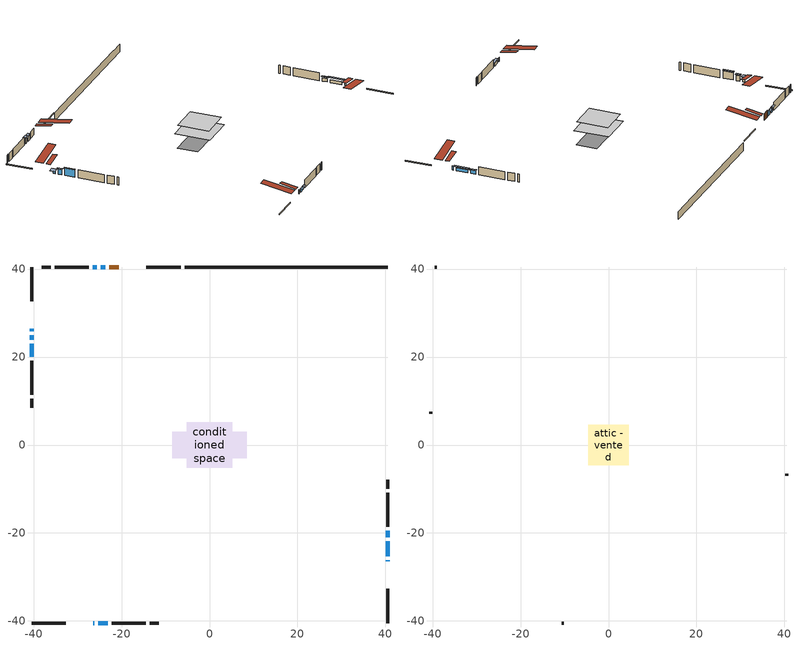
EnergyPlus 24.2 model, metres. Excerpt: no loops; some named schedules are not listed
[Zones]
conditioned space
 floor adiabatic (AdiabaticFloorConstruction): -5.18,-5.18 -5.18,5.18 5.18,5.18 5.18,-5.18 z0.31
 floor foundation (Slab1 construction): -8.51,-3.02 -8.51,3.02 8.51,3.02 8.51,-3.02 z-2.13
 wall outside (RimJoist1 construction): -6.58,40.46 -14.32,40.46 / -40.46,-40.46 -32.72,-40.46 / -40.46,40.46 -40.46,32.72 / 40.46,-40.46 40.46,-32.72 z0.31:0.61
 wall outside (AdiabaticWallConstruction 1): -20.63,40.46 -22.81,40.46 z0.31:2.34
 wall outside (AdiabaticWallConstruction): -40.46,26.41 -40.46,25.85 z0.31:1.23; 40.46,-26.41 40.46,-26.19 / -26.41,-40.46 -26.21,-40.46 z0.31:1.53; 40.46,-25.26 40.46,-21.85 / -25.29,-40.46 -23.17,-40.46 z0.31:1.19; 40.46,-20.92 40.46,-19.53 z0.31:1.37; -40.46,24.92 -40.46,23.94 z0.31:1.91; -40.46,23.02 -40.46,20.06 z0.31:2.57; -23.74,40.46 -24.76,40.46 z0.31:1.68; -25.68,40.46 -26.55,40.46 z0.31:1.77
 wall outside (Wall1 construction): -27.48,40.46 -35.2,40.46 / -22.24,-40.46 -14.53,-40.46 / -40.46,19.13 -40.46,11.41 / 40.46,-18.6 40.46,-10.89 z0.31:2.75
 wall outside (Wall2 construction): -36.12,40.46 -38.14,40.46 / -13.6,-40.46 -11.58,-40.46 / -40.46,10.48 -40.46,8.46 / 40.46,-9.96 40.46,-7.94 z0.31:2.75
 wall foundation (FoundationWall1 construction): -5.65,40.46,-2.13 -5.65,40.46,0.31 35.85,40.46,0.31 35.85,40.46,0.2 40.46,40.46,0.2 40.46,40.46,-2.13
 window (WindowConstruction 7): -40.46,26.41 -40.46,25.85 z0.31:1.22
 window (WindowConstruction 8): 40.46,-26.41 40.46,-26.19 z0.31:1.53
 window (WindowConstruction 9): -26.41,-40.46 -26.21,-40.46 z0.31:1.53
 window (WindowConstruction): 40.46,-25.26 40.46,-21.85 z0.31:1.19
 window (WindowConstruction 1): 40.46,-20.92 40.46,-19.53 z0.31:1.37
 window (WindowConstruction 2): -40.46,24.92 -40.46,23.94 z0.31:1.9
 window (WindowConstruction 3): -40.46,23.02 -40.46,20.06 z0.31:2.57
 window (WindowConstruction 4): -23.74,40.46 -24.76,40.46 z0.31:1.68
 window (WindowConstruction 5): -25.68,40.46 -26.55,40.46 z0.31:1.77
 window (WindowConstruction 6): -25.29,-40.46 -23.17,-40.46 z0.31:1.19
 door (Door): -20.63,40.46 -22.81,40.46 z0.31:2.34
 ceiling adiabatic (AdiabaticFloorConstruction): 5.18,-5.18 5.18,5.18 -5.18,5.18 -5.18,-5.18 z0.31
 roof outside (Roof2 construction): -19.7,40.46,2.75 -19.7,35.69,3.54 -18.49,35.69,3.54 -18.49,40.46,2.75; -27.34,-40.46,2.75 -27.34,-35.69,3.54 -28.55,-35.69,3.54 -28.55,-40.46,2.75; -40.46,27.34,2.75 -35.69,27.34,3.54 -35.69,28.55,3.54 -40.46,28.55,2.75; 40.46,-27.34,2.75 35.69,-27.34,3.54 35.69,-28.55,3.54 40.46,-28.55,2.75
attic - vented
 floor to conditioned space (Floor1 construction Reversed): -4.59,-4.59 -4.59,4.59 4.59,4.59 4.59,-4.59 z2.75
 wall outside (Wall3 construction): -39.07,40.46 -39.53,40.46 / -10.65,-40.46 -10.19,-40.46 / -40.46,7.53 -40.46,7.08 / 40.46,-7.01 40.46,-6.55 z0.31:2.75
 roof outside (Roof1 construction): -17.57,40.46,2.75 -17.57,31.34,4.27 -15.25,31.34,4.27 -15.25,40.46,2.75; -29.48,-40.46,2.75 -29.48,-31.34,4.27 -31.79,-31.34,4.27 -31.79,-40.46,2.75; -40.46,29.48,2.75 -31.34,29.48,4.27 -31.34,31.79,4.27 -40.46,31.79,2.75; 40.46,-29.48,2.75 31.34,-29.48,4.27 31.34,-31.79,4.27 40.46,-31.79,2.75
shading: -40.46,25.39 -40.46,26.87 -41.98,26.87 -41.98,25.39 z1.68; 40.46,-21.24 40.46,-25.87 41.07,-25.87 41.07,-21.24 z1.8; 40.46,-19.23 40.46,-21.22 41.07,-21.22 41.07,-19.23 z1.67; -40.46,23.65 -40.46,25.22 -41.07,25.22 -41.07,23.65 z2.2; -40.46,19.91 -40.46,23.16 -41.07,23.16 -41.07,19.91 z2.72; -25.05,40.46 -23.44,40.46 -23.44,41.07 -25.05,41.07 z1.97; -26.98,40.46 -25.25,40.46 -25.25,41.07 -26.98,41.07 z2.2; -22.87,-40.46 -25.58,-40.46 -25.58,-41.07 -22.87,-41.07 z1.49
[Building]
Building 1: Terrain=Suburbs
[Site:Location]
Saskatoon Intl AP_SK: Latitude {deg}=52.17; Longitude {deg}=-106.7; Time Zone {hr}=-6; Elevation {m}=504; Keep Site Location Information=Yes
[Site:GroundTemperature:Shallow]
-3.29371, -5.9198, -6.13011, -4.88389, 0.118965, 5.09852, 9.41553, 12.1502, 12.3826, 10.1583, 5.95142, 1.12462
[Site:WaterMainsTemperature]
Calculation Method=Schedule; Temperature Schedule=mains temperature schedule
[Material] Roughness=Rough; Thermal Absorptance=0.9
Name | Thickness {m} | Conductivity {W/m-K} | Density {kg/m3} | Specific Heat {J/kg-K} | Solar Absorptance | Visible Absorptance
asphalt or fiberglass shingles | 0.00635 | 0.162714 | 1121.4 | 1465.45 | 0.4 | 0.4
ceiling stud and cavity | 0.1397 | 0.0759935 | 65.682 | 1177.47 | 0.7 | 0.7
concrete 4.0 in. | 0.1016 | 1.803125 | 2242.8 | 837.4 | 0.7 | 0.7
concrete 8.0 in. | 0.2032 | 1.803125 | 2242.8 | 837.4 | 0.7 | 0.7
door material | 0.04445 | 0.0451087 | 512.64 | 1214.23 | 0.7 | 0.7
exterior vertical ins | 0.00121533 | 0.029427 | 32.04 | 1214.23 | 0.7 | 0.7
floor covering | 0.0127 | 0.0433444 | 54.468 | 1339.84 | 0.6 | 0.6
floor rigid ins; wall rigid ins | 0.512978 | 0.029427 | 32.04 | 1214.23 | 0.7 | 0.7
floor stud and cavity | 0.1397 | 1.75129 | 37.0049 | 1207.88 | 0.7 | 0.7
furniture material conditioned space 1 | 0.1524 | 0.115458 | 640.8 | 1214.23 | 0.6 | 0.6
gypsum board | 0.0127 | 0.160291 | 801 | 837.4 | 0.6 | 0.6
osb sheathing 0.5 in. | 0.0127 | 0.115458 | 512.64 | 1214.23 | 0.7 | 0.7
osb sheathing 0.75 in. | 0.01905 | 0.115458 | 512.64 | 1214.23 | 0.7 | 0.7
rim joist stud and cavity | 0.0508 | 0.271007 | 50.32683 | 1063.81 | 0.6 | 0.6
roof stud and cavity | 0.2032 | 0.117508 | 78.34581 | 1123.46 | 0.7 | 0.7
wall stud and cavity | 0.1397 | 0.115318 | 139.0536 | 1170.24 | 0.7 | 0.7
wall stud and cavity 1 | 0.1397 | 0.114156 | 139.0536 | 1170.24 | 0.7 | 0.7
wall stud and cavity 2 | 0.0889 | 6.1454 | 50.32683 | 1063.81 | 0.6 | 0.6
wall stud and cavity 3 | 0.0889 | 0.380278 | 52.3479 | 1209.89 | 0.7 | 0.7
wall stud and cavity 4 | 0.0889 | 0.391764 | 83.0341 | 1211.67 | 0.7 | 0.7
wood siding | 0.0254 | 0.102417 | 544.68 | 1172.36 | 0.4 | 0.4
wood siding 1 | 0.00254 | 0.102417 | 544.68 | 1172.36 | 0.4 | 0.4
wood siding 2; wood siding 3; wood siding 4 | 0.0254 | 0.102417 | 544.68 | 1172.36 | 0.7 | 0.7
[WindowMaterial:SimpleGlazingSystem]
Name | U-Factor {W/m2-K} | Solar Heat Gain Coefficient
WindowMaterial | 1.351364 | 0.36
WindowMaterial 1 | 1.33887 | 0.36
WindowMaterial 2 | 1.21963 | 0.4
WindowMaterial 3 | 1.10721 | 0.43
WindowMaterial 4 | 1.34796 | 0.36
WindowMaterial 5 | 1.371237 | 0.35
WindowMaterial 6 | 1.33206 | 0.37
WindowMaterial 7 | 3.53569 | 0.58
WindowMaterial 8 | 3.06271 | 0.38
WindowMaterial 9 | 3.07975 | 0.35
[Construction]
AdiabaticFloorConstruction: floor stud and cavity, floor rigid ins, osb sheathing 0.75 in., floor covering
AdiabaticWallConstruction: wood siding 3, wall rigid ins, wall stud and cavity 3, gypsum board
AdiabaticWallConstruction 1: wood siding 4, wall rigid ins, wall stud and cavity 3, gypsum board
Door: door material
Floor1 construction Reversed: gypsum board, ceiling stud and cavity
FoundationWall1 construction: concrete 8.0 in.
furniture construction conditioned space 1: furniture material conditioned space 1
PartitionWallConstruction: gypsum board, wall stud and cavity 4, gypsum board
RimJoist1 construction: wood siding 2, rim joist stud and cavity
Roof1 construction: asphalt or fiberglass shingles
Roof2 construction: asphalt or fiberglass shingles, osb sheathing 0.75 in., roof stud and cavity, gypsum board
Slab1 construction: concrete 4.0 in.
Wall1 construction: wood siding, osb sheathing 0.5 in., wall stud and cavity, gypsum board
Wall2 construction: wood siding, osb sheathing 0.5 in., wall stud and cavity 1, gypsum board
Wall3 construction: wood siding 1, wall stud and cavity 2
WindowConstruction: WindowMaterial
WindowConstruction 1: WindowMaterial 1
WindowConstruction 2: WindowMaterial 2
WindowConstruction 3: WindowMaterial 3
WindowConstruction 4: WindowMaterial 4
WindowConstruction 5: WindowMaterial 5
WindowConstruction 6: WindowMaterial 6
WindowConstruction 7: WindowMaterial 7
WindowConstruction 8: WindowMaterial 8
WindowConstruction 9: WindowMaterial 9
[Zone] Multiplier=1; Part of Total Floor Area=Yes
Name | Volume {m3}
attic - vented | 21.2452
conditioned space | 541.8
[Space]
Name | Zone | Volume {m3}
attic - vented 1 | attic - vented | 21.2452
conditioned space 1 | conditioned space | 541.8
[ZoneInfiltration:EffectiveLeakageArea]
infil attic - vented 1: Zone or Space=attic - vented 1; Schedule=Always On Discrete; Effective Air Leakage Area {cm2}=2893.71; Stack Coefficient=0.000275309; Wind Coefficient=1.12106e-05
[ZoneMixing]
whole house fan mix: Zone or Space=attic - vented; Schedule=Always On Continuous; Design Flow Rate Calculation Method=Flow/Zone; Design Flow Rate {m3/s}=0; Source Zone or Space=conditioned space
[SurfaceProperty:ExposedFoundationPerimeter]
Slab1: Exposed Perimeter Calculation Method=TotalExposedPerimeter; Total Exposed Perimeter {m}=46.113
[InternalMass] Zone or ZoneList=conditioned space; Space or SpaceList=conditioned space 1
Name | Construction | Surface Area {m2}
furniture mass conditioned space 1 | furniture construction conditioned space 1 | 84.0799
partition wall mass | PartitionWallConstruction | 210.2
[Lights]
interior lighting: Zone or ZoneList or Space or SpaceList=conditioned space 1; Schedule=interior lighting schedule; Design Level Calculation Method=LightingLevel; Lighting Level {W}=343.2; Return Air Fraction=0; Fraction Radiant=0.6; Fraction Visible=0.2; Fraction Replaceable=1
[People]
occupants: Zone or ZoneList or Space or SpaceList=conditioned space 1; Number of People Schedule=occupants schedule; Number of People Calculation Method=People; Number of People=3; Fraction Radiant=0.314171; Sensible Heat Fraction=0.56303; Activity Level Schedule=occupants activity schedule; Carbon Dioxide Generation Rate {m3/s-W}=0; Enable ASHRAE 55 Comfort Warnings=No; Mean Radiant Temperature Calculation Type=EnclosureAveraged
[ElectricEquipment] Zone or ZoneList or Space or SpaceList=conditioned space 1; Design Level Calculation Method=EquipmentLevel
Name | Schedule | Design Level {W} | Fraction Latent | Fraction Radiant | Fraction Lost
clothes dryer | clothes dryer schedule | 140.772 | 0.015 | 0.081 | 0.85
clothes washer | clothes washer schedule | 32.1985 | 0.03 | 0.162 | 0.7
cooking range | cooking range schedule | 215.147 | 0.08 | 0.432 | 0.2
dishwasher | dishwasher schedule | 66.8632 | 0.3 | 0.18 | 0.4
fridge | fridge schedule | 72.9452 | 0 | 0.6 | 0
mech vent bath fan 0 | mech vent bath fan 0 schedule | 25.1 | 0 | 0 | 1
mech vent bath fan 1 | mech vent bath fan 1 schedule | 25.1 | 0 | 0 | 1
mech vent house fan | mech vent house fan schedule | 0 | 0 | 0 | 1
mech vent house fan cfis | mech vent house fan cfis schedule | 0 | 0 | 0 | 0
misc plug loads | misc plug loads schedule | 494.7 | 0.045 | 0.513 | 0.1
whole house fan | Always On Discrete | 0 | 0 | 0 | 1
[OtherEquipment] Zone or ZoneList or Space or SpaceList=conditioned space 1; Design Level Calculation Method=EquipmentLevel
Name | Fuel Type | Schedule | Design Level {W} | Fraction Latent | Fraction Radiant | Fraction Lost
clothes dryer 1 | Electricity | clothes dryer schedule | 0 | 0.015 | 0.081 | 0.85
cooking range 1 | Electricity | cooking range schedule | 0 | 0.08 | 0.432 | 0.2
general water use latent | None | general water use schedule | 62.594 | 1 | 0 | 0
general water use sensible | None | general water use schedule | -61.6891 | 0 | 0.6 | 0
mech vent house fan latent load | None | Always On Discrete | 0 | 1 | 0 | 0
mech vent house fan sensible load | None | Always On Discrete | 0 | 0 | 0 | 0
water heater energy adjustment1 | NaturalGas | Always On Discrete | 0.01 | 0 | 0 | 1
[ZoneInfiltration:DesignFlowRate] Zone or ZoneList or Space or SpaceList=conditioned space 1; Schedule=Always On Discrete; Design Flow Rate Calculation Method=Flow/Zone; Design Flow Rate {m3/s}=0
infil flow; natural vent flow; whole house fan flow
[Foundation:Kiva]
Foundation Kiva 1: Initial Indoor Air Temperature {C}=18; Wall Height Above Grade {m}=0.309982; Wall Depth Below Slab {m}=0.2032; Custom Block Material Name 1=exterior vertical ins; Custom Block Depth 1 {m}=2.43998; Custom Block X Position 1 {m}=0.2032; Custom Block Z Position 1 {m}=0
[Foundation:Kiva:Settings]
Soil Conductivity {W/m-K}=0.849921; Soil Density {kg/m3}=1842.3; Soil Specific Heat {J/kg-K}=418.7; Ground Solar Absorptivity=0.9; Ground Thermal Absorptivity=0.9; Ground Surface Roughness {m}=0.03; Far-Field Width {m}=40; Deep-Ground Boundary Condition=ZeroFlux; Deep-Ground Depth {m}=40; Minimum Cell Dimension {m}=0.2; Maximum Cell Growth Coefficient=3; Simulation Timestep=Timestep
[Exterior:Lights]
exterior lighting: Schedule=exterior lighting schedule; Design Level {W}=75.6
[Schedule:Constant]
Name | Hourly Value
Always On Continuous; mech vent house fan schedule; mech vent house fan cfis schedule; Always On Discrete | 1
occupants activity schedule | 117.228
fridge schedule | 0
[Schedule:Week:Daily]
interior lighting schedule Week Rule - Jan1-Jan27: interior lighting schedule day, interior lighting schedule day, interior lighting schedule day, interior lighting schedule day, interior lighting schedule day, interior lighting schedule day, interior lighting schedule day, interior lighting schedule default day, interior lighting schedule default day, interior lighting schedule default day, interior lighting schedule default day, interior lighting schedule default day
interior lighting schedule Week Rule - Jan28-Feb3: interior lighting schedule day, interior lighting schedule day, interior lighting schedule day, interior lighting schedule day, interior lighting schedule day 1, interior lighting schedule day 1, interior lighting schedule day 1, interior lighting schedule default day, interior lighting schedule default day, interior lighting schedule default day, interior lighting schedule default day, interior lighting schedule default day
interior lighting schedule Week Rule - Feb4-Feb24: interior lighting schedule day 1, interior lighting schedule day 1, interior lighting schedule day 1, interior lighting schedule day 1, interior lighting schedule day 1, interior lighting schedule day 1, interior lighting schedule day 1, interior lighting schedule default day, interior lighting schedule default day, interior lighting schedule default day, interior lighting schedule default day, interior lighting schedule default day
interior lighting schedule Week Rule - Feb25-Mar3: interior lighting schedule day 1, interior lighting schedule day 1, interior lighting schedule day 1, interior lighting schedule day 1, interior lighting schedule day 2, interior lighting schedule day 2, interior lighting schedule day 2, interior lighting schedule default day, interior lighting schedule default day, interior lighting schedule default day, interior lighting schedule default day, interior lighting schedule default day
interior lighting schedule Week Rule - Mar4-Mar31: interior lighting schedule day 2, interior lighting schedule day 2, interior lighting schedule day 2, interior lighting schedule day 2, interior lighting schedule day 2, interior lighting schedule day 2, interior lighting schedule day 2, interior lighting schedule default day, interior lighting schedule default day, interior lighting schedule default day, interior lighting schedule default day, interior lighting schedule default day
interior lighting schedule Week Rule - Apr1-Apr28: interior lighting schedule day 3, interior lighting schedule day 3, interior lighting schedule day 3, interior lighting schedule day 3, interior lighting schedule day 3, interior lighting schedule day 3, interior lighting schedule day 3, interior lighting schedule default day, interior lighting schedule default day, interior lighting schedule default day, interior lighting schedule default day, interior lighting schedule default day
interior lighting schedule Week Rule - Apr29-May5: interior lighting schedule day 3, interior lighting schedule day 3, interior lighting schedule day 4, interior lighting schedule day 4, interior lighting schedule day 4, interior lighting schedule day 4, interior lighting schedule day 4, interior lighting schedule default day, interior lighting schedule default day, interior lighting schedule default day, interior lighting schedule default day, interior lighting schedule default day
interior lighting schedule Week Rule - May6-May26: interior lighting schedule day 4, interior lighting schedule day 4, interior lighting schedule day 4, interior lighting schedule day 4, interior lighting schedule day 4, interior lighting schedule day 4, interior lighting schedule day 4, interior lighting schedule default day, interior lighting schedule default day, interior lighting schedule default day, interior lighting schedule default day, interior lighting schedule default day
interior lighting schedule Week Rule - May27-Jun2: interior lighting schedule day 4, interior lighting schedule day 4, interior lighting schedule day 4, interior lighting schedule day 4, interior lighting schedule day 4, interior lighting schedule day 5, interior lighting schedule day 5, interior lighting schedule default day, interior lighting schedule default day, interior lighting schedule default day, interior lighting schedule default day, interior lighting schedule default day
interior lighting schedule Week Rule - Jun3-Jun30: interior lighting schedule day 5, interior lighting schedule day 5, interior lighting schedule day 5, interior lighting schedule day 5, interior lighting schedule day 5, interior lighting schedule day 5, interior lighting schedule day 5, interior lighting schedule default day, interior lighting schedule default day, interior lighting schedule default day, interior lighting schedule default day, interior lighting schedule default day
interior lighting schedule Week Rule - Jul1-Jul28: interior lighting schedule day 6, interior lighting schedule day 6, interior lighting schedule day 6, interior lighting schedule day 6, interior lighting schedule day 6, interior lighting schedule day 6, interior lighting schedule day 6, interior lighting schedule default day, interior lighting schedule default day, interior lighting schedule default day, interior lighting schedule default day, interior lighting schedule default day
interior lighting schedule Week Rule - Jul29-Aug4: interior lighting schedule day 6, interior lighting schedule day 6, interior lighting schedule day 6, interior lighting schedule day 7, interior lighting schedule day 7, interior lighting schedule day 7, interior lighting schedule day 7, interior lighting schedule default day, interior lighting schedule default day, interior lighting schedule default day, interior lighting schedule default day, interior lighting schedule default day
interior lighting schedule Week Rule - Aug5-Aug25: interior lighting schedule day 7, interior lighting schedule day 7, interior lighting schedule day 7, interior lighting schedule day 7, interior lighting schedule day 7, interior lighting schedule day 7, interior lighting schedule day 7, interior lighting schedule default day, interior lighting schedule default day, interior lighting schedule default day, interior lighting schedule default day, interior lighting schedule default day
interior lighting schedule Week Rule - Aug26-Sep1: interior lighting schedule day 7, interior lighting schedule day 7, interior lighting schedule day 7, interior lighting schedule day 7, interior lighting schedule day 7, interior lighting schedule day 7, interior lighting schedule day 8, interior lighting schedule default day, interior lighting schedule default day, interior lighting schedule default day, interior lighting schedule default day, interior lighting schedule default day
interior lighting schedule Week Rule - Sep2-Sep29: interior lighting schedule day 8, interior lighting schedule day 8, interior lighting schedule day 8, interior lighting schedule day 8, interior lighting schedule day 8, interior lighting schedule day 8, interior lighting schedule day 8, interior lighting schedule default day, interior lighting schedule default day, interior lighting schedule default day, interior lighting schedule default day, interior lighting schedule default day
interior lighting schedule Week Rule - Sep30-Oct6: interior lighting schedule day 8, interior lighting schedule day 9, interior lighting schedule day 9, interior lighting schedule day 9, interior lighting schedule day 9, interior lighting schedule day 9, interior lighting schedule day 9, interior lighting schedule default day, interior lighting schedule default day, interior lighting schedule default day, interior lighting schedule default day, interior lighting schedule default day
interior lighting schedule Week Rule - Oct7-Oct27: interior lighting schedule day 9, interior lighting schedule day 9, interior lighting schedule day 9, interior lighting schedule day 9, interior lighting schedule day 9, interior lighting schedule day 9, interior lighting schedule day 9, interior lighting schedule default day, interior lighting schedule default day, interior lighting schedule default day, interior lighting schedule default day, interior lighting schedule default day
interior lighting schedule Week Rule - Oct28-Nov3: interior lighting schedule day 9, interior lighting schedule day 9, interior lighting schedule day 9, interior lighting schedule day 9, interior lighting schedule day 10, interior lighting schedule day 10, interior lighting schedule day 10, interior lighting schedule default day, interior lighting schedule default day, interior lighting schedule default day, interior lighting schedule default day, interior lighting schedule default day
interior lighting schedule Week Rule - Nov4-Nov24: interior lighting schedule day 10, interior lighting schedule day 10, interior lighting schedule day 10, interior lighting schedule day 10, interior lighting schedule day 10, interior lighting schedule day 10, interior lighting schedule day 10, interior lighting schedule default day, interior lighting schedule default day, interior lighting schedule default day, interior lighting schedule default day, interior lighting schedule default day
interior lighting schedule Week Rule - Nov25-Dec1: interior lighting schedule day 10, interior lighting schedule day 10, interior lighting schedule day 10, interior lighting schedule day 10, interior lighting schedule day 10, interior lighting schedule day 10, interior lighting schedule day 11, interior lighting schedule default day, interior lighting schedule default day, interior lighting schedule default day, interior lighting schedule default day, interior lighting schedule default day
interior lighting schedule Week Rule - Dec2-Dec31: interior lighting schedule day 11, interior lighting schedule day 11, interior lighting schedule day 11, interior lighting schedule day 11, interior lighting schedule day 11, interior lighting schedule day 11, interior lighting schedule day 11, interior lighting schedule default day, interior lighting schedule default day, interior lighting schedule default day, interior lighting schedule default day, interior lighting schedule default day
occupants schedule Week Rule - Jan1-Dec31: occupants schedule day, occupants schedule day, occupants schedule day, occupants schedule day, occupants schedule day, occupants schedule day, occupants schedule day, occupants schedule default day, occupants schedule default day, occupants schedule default day, occupants schedule default day, occupants schedule default day
clothes dryer schedule Week Rule - Jan1-Dec31: clothes dryer schedule day, clothes dryer schedule day, clothes dryer schedule day, clothes dryer schedule day, clothes dryer schedule day, clothes dryer schedule day, clothes dryer schedule day, clothes dryer schedule default day, clothes dryer schedule default day, clothes dryer schedule default day, clothes dryer schedule default day, clothes dryer schedule default day
clothes washer schedule Week Rule - Jan1-Dec31: clothes washer schedule day, clothes washer schedule day, clothes washer schedule day, clothes washer schedule day, clothes washer schedule day, clothes washer schedule day, clothes washer schedule day, clothes washer schedule default day, clothes washer schedule default day, clothes washer schedule default day, clothes washer schedule default day, clothes washer schedule default day
cooking range schedule Week Rule - Jan1-Dec31: cooking range schedule day, cooking range schedule day, cooking range schedule day, cooking range schedule day, cooking range schedule day, cooking range schedule day, cooking range schedule day, cooking range schedule default day, cooking range schedule default day, cooking range schedule default day, cooking range schedule default day, cooking range schedule default day
dishwasher schedule Week Rule - Jan1-Dec31: dishwasher schedule day, dishwasher schedule day, dishwasher schedule day, dishwasher schedule day, dishwasher schedule day, dishwasher schedule day, dishwasher schedule day, dishwasher schedule default day, dishwasher schedule default day, dishwasher schedule default day, dishwasher schedule default day, dishwasher schedule default day
mech vent bath fan 0 schedule Week Rule - Jan1-Dec31: mech vent bath fan 0 schedule day, mech vent bath fan 0 schedule day, mech vent bath fan 0 schedule day, mech vent bath fan 0 schedule day, mech vent bath fan 0 schedule day, mech vent bath fan 0 schedule day, mech vent bath fan 0 schedule day, mech vent bath fan 0 schedule default day, mech vent bath fan 0 schedule default day, mech vent bath fan 0 schedule default day, mech vent bath fan 0 schedule default day, mech vent bath fan 0 schedule default day
mech vent bath fan 1 schedule Week Rule - Jan1-Dec31: mech vent bath fan 1 schedule day, mech vent bath fan 1 schedule day, mech vent bath fan 1 schedule day, mech vent bath fan 1 schedule day, mech vent bath fan 1 schedule day, mech vent bath fan 1 schedule day, mech vent bath fan 1 schedule day, mech vent bath fan 1 schedule default day, mech vent bath fan 1 schedule default day, mech vent bath fan 1 schedule default day, mech vent bath fan 1 schedule default day, mech vent bath fan 1 schedule default day
misc plug loads schedule Week Rule - Jan1-Dec31: misc plug loads schedule day, misc plug loads schedule day, misc plug loads schedule day, misc plug loads schedule day, misc plug loads schedule day, misc plug loads schedule day, misc plug loads schedule day, misc plug loads schedule default day, misc plug loads schedule default day, misc plug loads schedule default day, misc plug loads schedule default day, misc plug loads schedule default day
general water use schedule Week Rule - Jan1-Dec31: general water use schedule day, general water use schedule day, general water use schedule day, general water use schedule day, general water use schedule day, general water use schedule day, general water use schedule day, general water use schedule default day, general water use schedule default day, general water use schedule default day, general water use schedule default day, general water use schedule default day
exterior lighting schedule Week Rule - Jan1-Jan27: exterior lighting schedule day, exterior lighting schedule day, exterior lighting schedule day, exterior lighting schedule day, exterior lighting schedule day, exterior lighting schedule day, exterior lighting schedule day, exterior lighting schedule default day, exterior lighting schedule default day, exterior lighting schedule default day, exterior lighting schedule default day, exterior lighting schedule default day
exterior lighting schedule Week Rule - Jan28-Feb3: exterior lighting schedule day, exterior lighting schedule day, exterior lighting schedule day, exterior lighting schedule day, exterior lighting schedule day 1, exterior lighting schedule day 1, exterior lighting schedule day 1, exterior lighting schedule default day, exterior lighting schedule default day, exterior lighting schedule default day, exterior lighting schedule default day, exterior lighting schedule default day
exterior lighting schedule Week Rule - Feb4-Feb24: exterior lighting schedule day 1, exterior lighting schedule day 1, exterior lighting schedule day 1, exterior lighting schedule day 1, exterior lighting schedule day 1, exterior lighting schedule day 1, exterior lighting schedule day 1, exterior lighting schedule default day, exterior lighting schedule default day, exterior lighting schedule default day, exterior lighting schedule default day, exterior lighting schedule default day
exterior lighting schedule Week Rule - Feb25-Mar3: exterior lighting schedule day 1, exterior lighting schedule day 1, exterior lighting schedule day 1, exterior lighting schedule day 1, exterior lighting schedule day 2, exterior lighting schedule day 2, exterior lighting schedule day 2, exterior lighting schedule default day, exterior lighting schedule default day, exterior lighting schedule default day, exterior lighting schedule default day, exterior lighting schedule default day
exterior lighting schedule Week Rule - Mar4-Mar31: exterior lighting schedule day 2, exterior lighting schedule day 2, exterior lighting schedule day 2, exterior lighting schedule day 2, exterior lighting schedule day 2, exterior lighting schedule day 2, exterior lighting schedule day 2, exterior lighting schedule default day, exterior lighting schedule default day, exterior lighting schedule default day, exterior lighting schedule default day, exterior lighting schedule default day
exterior lighting schedule Week Rule - Apr1-Apr28: exterior lighting schedule day 3, exterior lighting schedule day 3, exterior lighting schedule day 3, exterior lighting schedule day 3, exterior lighting schedule day 3, exterior lighting schedule day 3, exterior lighting schedule day 3, exterior lighting schedule default day, exterior lighting schedule default day, exterior lighting schedule default day, exterior lighting schedule default day, exterior lighting schedule default day
exterior lighting schedule Week Rule - Apr29-May5: exterior lighting schedule day 3, exterior lighting schedule day 3, exterior lighting schedule day 4, exterior lighting schedule day 4, exterior lighting schedule day 4, exterior lighting schedule day 4, exterior lighting schedule day 4, exterior lighting schedule default day, exterior lighting schedule default day, exterior lighting schedule default day, exterior lighting schedule default day, exterior lighting schedule default day
exterior lighting schedule Week Rule - May6-May26: exterior lighting schedule day 4, exterior lighting schedule day 4, exterior lighting schedule day 4, exterior lighting schedule day 4, exterior lighting schedule day 4, exterior lighting schedule day 4, exterior lighting schedule day 4, exterior lighting schedule default day, exterior lighting schedule default day, exterior lighting schedule default day, exterior lighting schedule default day, exterior lighting schedule default day
exterior lighting schedule Week Rule - May27-Jun2: exterior lighting schedule day 4, exterior lighting schedule day 4, exterior lighting schedule day 4, exterior lighting schedule day 4, exterior lighting schedule day 4, exterior lighting schedule day 5, exterior lighting schedule day 5, exterior lighting schedule default day, exterior lighting schedule default day, exterior lighting schedule default day, exterior lighting schedule default day, exterior lighting schedule default day
exterior lighting schedule Week Rule - Jun3-Jun30: exterior lighting schedule day 5, exterior lighting schedule day 5, exterior lighting schedule day 5, exterior lighting schedule day 5, exterior lighting schedule day 5, exterior lighting schedule day 5, exterior lighting schedule day 5, exterior lighting schedule default day, exterior lighting schedule default day, exterior lighting schedule default day, exterior lighting schedule default day, exterior lighting schedule default day
exterior lighting schedule Week Rule - Jul1-Jul28: exterior lighting schedule day 6, exterior lighting schedule day 6, exterior lighting schedule day 6, exterior lighting schedule day 6, exterior lighting schedule day 6, exterior lighting schedule day 6, exterior lighting schedule day 6, exterior lighting schedule default day, exterior lighting schedule default day, exterior lighting schedule default day, exterior lighting schedule default day, exterior lighting schedule default day
exterior lighting schedule Week Rule - Jul29-Aug4: exterior lighting schedule day 6, exterior lighting schedule day 6, exterior lighting schedule day 6, exterior lighting schedule day 7, exterior lighting schedule day 7, exterior lighting schedule day 7, exterior lighting schedule day 7, exterior lighting schedule default day, exterior lighting schedule default day, exterior lighting schedule default day, exterior lighting schedule default day, exterior lighting schedule default day
exterior lighting schedule Week Rule - Aug5-Aug25: exterior lighting schedule day 7, exterior lighting schedule day 7, exterior lighting schedule day 7, exterior lighting schedule day 7, exterior lighting schedule day 7, exterior lighting schedule day 7, exterior lighting schedule day 7, exterior lighting schedule default day, exterior lighting schedule default day, exterior lighting schedule default day, exterior lighting schedule default day, exterior lighting schedule default day
exterior lighting schedule Week Rule - Aug26-Sep1: exterior lighting schedule day 7, exterior lighting schedule day 7, exterior lighting schedule day 7, exterior lighting schedule day 7, exterior lighting schedule day 7, exterior lighting schedule day 7, exterior lighting schedule day 8, exterior lighting schedule default day, exterior lighting schedule default day, exterior lighting schedule default day, exterior lighting schedule default day, exterior lighting schedule default day
exterior lighting schedule Week Rule - Sep2-Sep29: exterior lighting schedule day 8, exterior lighting schedule day 8, exterior lighting schedule day 8, exterior lighting schedule day 8, exterior lighting schedule day 8, exterior lighting schedule day 8, exterior lighting schedule day 8, exterior lighting schedule default day, exterior lighting schedule default day, exterior lighting schedule default day, exterior lighting schedule default day, exterior lighting schedule default day
exterior lighting schedule Week Rule - Sep30-Oct6: exterior lighting schedule day 8, exterior lighting schedule day 9, exterior lighting schedule day 9, exterior lighting schedule day 9, exterior lighting schedule day 9, exterior lighting schedule day 9, exterior lighting schedule day 9, exterior lighting schedule default day, exterior lighting schedule default day, exterior lighting schedule default day, exterior lighting schedule default day, exterior lighting schedule default day
exterior lighting schedule Week Rule - Oct7-Oct27: exterior lighting schedule day 9, exterior lighting schedule day 9, exterior lighting schedule day 9, exterior lighting schedule day 9, exterior lighting schedule day 9, exterior lighting schedule day 9, exterior lighting schedule day 9, exterior lighting schedule default day, exterior lighting schedule default day, exterior lighting schedule default day, exterior lighting schedule default day, exterior lighting schedule default day
exterior lighting schedule Week Rule - Oct28-Nov3: exterior lighting schedule day 9, exterior lighting schedule day 9, exterior lighting schedule day 9, exterior lighting schedule day 9, exterior lighting schedule day 10, exterior lighting schedule day 10, exterior lighting schedule day 10, exterior lighting schedule default day, exterior lighting schedule default day, exterior lighting schedule default day, exterior lighting schedule default day, exterior lighting schedule default day
[Schedule:Year]
interior lighting schedule: interior lighting schedule Week Rule - Jan1-Jan27, 1, 1, 1, 27, interior lighting schedule Week Rule - Jan28-Feb3, 1, 28, 2, 3, interior lighting schedule Week Rule - Feb4-Feb24, 2, 4, 2, 24, interior lighting schedule Week Rule - Feb25-Mar3, 2, 25, 3, 3, interior lighting schedule Week Rule - Mar4-Mar31, 3, 4, 3, 31, interior lighting schedule Week Rule - Apr1-Apr28, 4, 1, 4, 28, interior lighting schedule Week Rule - Apr29-May5, 4, 29, 5, 5, interior lighting schedule Week Rule - May6-May26, 5, 6, 5, 26, interior lighting schedule Week Rule - May27-Jun2, 5, 27, 6, 2, interior lighting schedule Week Rule - Jun3-Jun30, 6, 3, 6, 30, interior lighting schedule Week Rule - Jul1-Jul28, 7, 1, 7, 28, interior lighting schedule Week Rule - Jul29-Aug4, 7, 29, 8, 4, interior lighting schedule Week Rule - Aug5-Aug25, 8, 5, 8, 25, interior lighting schedule Week Rule - Aug26-Sep1, 8, 26, 9, 1, interior lighting schedule Week Rule - Sep2-Sep29, 9, 2, 9, 29, interior lighting schedule Week Rule - Sep30-Oct6, 9, 30, 10, 6, interior lighting schedule Week Rule - Oct7-Oct27, 10, 7, 10, 27, interior lighting schedule Week Rule - Oct28-Nov3, 10, 28, 11, 3, interior lighting schedule Week Rule - Nov4-Nov24, 11, 4, 11, 24, interior lighting schedule Week Rule - Nov25-Dec1, 11, 25, 12, 1, interior lighting schedule Week Rule - Dec2-Dec31, 12, 2, 12, 31
occupants schedule: occupants schedule Week Rule - Jan1-Dec31, 1, 1, 12, 31
clothes dryer schedule: clothes dryer schedule Week Rule - Jan1-Dec31, 1, 1, 12, 31
clothes washer schedule: clothes washer schedule Week Rule - Jan1-Dec31, 1, 1, 12, 31
cooking range schedule: cooking range schedule Week Rule - Jan1-Dec31, 1, 1, 12, 31
dishwasher schedule: dishwasher schedule Week Rule - Jan1-Dec31, 1, 1, 12, 31
mech vent bath fan 0 schedule: mech vent bath fan 0 schedule Week Rule - Jan1-Dec31, 1, 1, 12, 31
mech vent bath fan 1 schedule: mech vent bath fan 1 schedule Week Rule - Jan1-Dec31, 1, 1, 12, 31
misc plug loads schedule: misc plug loads schedule Week Rule - Jan1-Dec31, 1, 1, 12, 31
general water use schedule: general water use schedule Week Rule - Jan1-Dec31, 1, 1, 12, 31
exterior lighting schedule: exterior lighting schedule Week Rule - Jan1-Jan27, 1, 1, 1, 27, exterior lighting schedule Week Rule - Jan28-Feb3, 1, 28, 2, 3, exterior lighting schedule Week Rule - Feb4-Feb24, 2, 4, 2, 24, exterior lighting schedule Week Rule - Feb25-Mar3, 2, 25, 3, 3, exterior lighting schedule Week Rule - Mar4-Mar31, 3, 4, 3, 31, exterior lighting schedule Week Rule - Apr1-Apr28, 4, 1, 4, 28, exterior lighting schedule Week Rule - Apr29-May5, 4, 29, 5, 5, exterior lighting schedule Week Rule - May6-May26, 5, 6, 5, 26, exterior lighting schedule Week Rule - May27-Jun2, 5, 27, 6, 2, exterior lighting schedule Week Rule - Jun3-Jun30, 6, 3, 6, 30, exterior lighting schedule Week Rule - Jul1-Jul28, 7, 1, 7, 28, exterior lighting schedule Week Rule - Jul29-Aug4, 7, 29, 8, 4, exterior lighting schedule Week Rule - Aug5-Aug25, 8, 5, 8, 25, exterior lighting schedule Week Rule - Aug26-Sep1, 8, 26, 9, 1, exterior lighting schedule Week Rule - Sep2-Sep29, 9, 2, 9, 29, exterior lighting schedule Week Rule - Sep30-Oct6, 9, 30, 10, 6, exterior lighting schedule Week Rule - Oct7-Oct27, 10, 7, 10, 27, exterior lighting schedule Week Rule - Oct28-Nov3, 10, 28, 11, 3, exterior lighting schedule Week Rule - Nov4-Nov24, 11, 4, 11, 24, exterior lighting schedule Week Rule - Nov25-Dec1, 11, 25, 12, 1, exterior lighting schedule Week Rule - Dec2-Dec31, 12, 2, 12, 31
[Schedule:Compact]
mains temperature schedule: Through: 01/01, For: AllDays, Until: 24:00, 3.00833, Through: 01/02, For: AllDays, Until: 24:00, 2.92833, Through: 01/03, For: AllDays, Until: 24:00, 2.84889, Through: 01/04, For: AllDays, Until: 24:00, 2.77111, Through: 01/05, For: AllDays, Until: 24:00, 2.69389, Through: 01/06, For: AllDays, Until: 24:00, 2.61778, Through: 01/07, For: AllDays, Until: 24:00, 2.54333, Through: 01/08, For: AllDays, Until: 24:00, 2.46944, Through: 01/09, For: AllDays, Until: 24:00, 2.39667, Through: 01/10, For: AllDays, Until: 24:00, 2.32556, Through: 01/11, For: AllDays, Until: 24:00, 2.255, Through: 01/12, For: AllDays, Until: 24:00, 2.18611, Through: 01/13, For: AllDays, Until: 24:00, 2.11833, Through: 01/14, For: AllDays, Until: 24:00, 2.05167, Through: 01/15, For: AllDays, Until: 24:00, 1.98611, Through: 01/16, For: AllDays, Until: 24:00, 1.92222, Through: 01/17, For: AllDays, Until: 24:00, 1.85944, Through: 01/18, For: AllDays, Until: 24:00, 1.79778, Through: 01/19, For: AllDays, Until: 24:00, 1.73778, Through: 01/20, For: AllDays, Until: 24:00, 1.67889, Through: 01/21, For: AllDays, Until: 24:00, 1.62167, Through: 01/22, For: AllDays, Until: 24:00, 1.56556, Through: 01/23, For: AllDays, Until: 24:00, 1.51056, Through: 01/24, For: AllDays, Until: 24:00, 1.45778, Through: 01/25, For: AllDays, Until: 24:00, 1.40556, Through: 01/26, For: AllDays, Until: 24:00, 1.35556, Through: 01/27, For: AllDays, Until: 24:00, 1.30667, Through: 01/28, For: AllDays, Until: 24:00, 1.25944, Through: 01/29, For: AllDays, Until: 24:00, 1.21333, Through: 01/30, For: AllDays, Until: 24:00, 1.16889, Through: 01/31, For: AllDays, Until: 24:00, 1.12611, Through: 02/01, For: AllDays, Until: 24:00, 1.085, Through: 02/02, For: AllDays, Until: 24:00, 1.045, Through: 02/03, For: AllDays, Until: 24:00, 1.00667, Through: 02/04, For: AllDays, Until: 24:00, 0.97, Through: 02/05, For: AllDays, Until: 24:00, 0.935, Through: 02/06, For: AllDays, Until: 24:00, 0.901667, Through: 02/07, For: AllDays, Until: 24:00, 0.869444, Through: 02/08, For: AllDays, Until: 24:00, 0.839444, Through: 02/09, For: AllDays, Until: 24:00, 0.810556, Through: 02/10, For: AllDays, Until: 24:00, 0.783889, Through: 02/11, For: AllDays, Until: 24:00, 0.758333, Through: 02/12, For: AllDays, Until: 24:00, 0.734444, Through: 02/13, For: AllDays, Until: 24:00, 0.712222, Through: 02/14, For: AllDays, Until: 24:00, 0.692222, Through: 02/15, For: AllDays, Until: 24:00, 0.673333, Through: 02/16, For: AllDays, Until: 24:00, 0.656111, Through: 02/17, For: AllDays, Until: 24:00, 0.640556, Through: 02/18, For: AllDays, Until: 24:00, 0.626667, Through: 02/19, For: AllDays, Until: 24:00, 0.614444, Through: 02/20, For: AllDays, Until: 24:00, 0.604444, Through: 02/21, For: AllDays, Until: 24:00, 0.595556, Through: 02/22, For: AllDays, Until: 24:00, 0.588333, Through: 02/23, For: AllDays, Until: 24:00, 0.583333, Through: 02/24, For: AllDays, Until: 24:00, 0.579444, Through: 02/25, For: AllDays, Until: 24:00, 0.577778, Through: 02/26, For: AllDays, Until: 24:00, 0.577222, Through: 02/27, For: AllDays, Until: 24:00, 0.578889, Through: 02/28, For: AllDays, Until: 24:00, 0.581667, Through: 03/01, For: AllDays, Until: 24:00, 0.586667, Through: 03/02, For: AllDays, Until: 24:00, 0.593333, Through: 03/03, For: AllDays, Until: 24:00, 0.601111, Through: 03/04, For: AllDays, Until: 24:00, 0.611111, Through: 03/05, For: AllDays, Until: 24:00, 0.622778, Through: 03/06, For: AllDays, Until: 24:00, 0.636111, Through: 03/07, For: AllDays, Until: 24:00, 0.651111, Through: 03/08, For: AllDays, Until: 24:00, 0.667778, Through: 03/09, For: AllDays, Until: 24:00, 0.686111, Through: 03/10, For: AllDays, Until: 24:00, 0.705556, Through: 03/11, For: AllDays, Until: 24:00, 0.727222, Through: 03/12, For: AllDays, Until: 24:00, 0.750556, Through: 03/13, For: AllDays, Until: 24:00, 0.775556, Through: 03/14, For: AllDays, Until: 24:00, 0.802222, Through: 03/15, For: AllDays, Until: 24:00, 0.83, Through: 03/16, For: AllDays, Until: 24:00, 0.86, Through: 03/17, For: AllDays, Until: 24:00, 0.891111, Through: 03/18, For: AllDays, Until: 24:00, 0.924444, Through: 03/19, For: AllDays, Until: 24:00, 0.958889, Through: 03/20, For: AllDays, Until: 24:00, 0.995, Through: 03/21, For: AllDays, Until: 24:00, 1.03278, Through: 03/22, For: AllDays, Until: 24:00, 1.07222, Through: 03/23, For: AllDays, Until: 24:00, 1.11278, Through: 03/24, For: AllDays, Until: 24:00, 1.15556, Through: 03/25, For: AllDays, Until: 24:00, 1.19944, Through: 03/26, For: AllDays, Until: 24:00, 1.24444, Through: 03/27, For: AllDays, Until: 24:00, 1.29167, Through: 03/28, For: AllDays, Until: 24:00, 1.34, Through: 03/29, For: AllDays, Until: 24:00, 1.39, Through: 03/30, For: AllDays, Until: 24:00, 1.44111, Through: 03/31, For: AllDays, Until: 24:00, 1.49389, Through: 04/01, For: AllDays, Until: 24:00, 1.54833, Through: 04/02, For: AllDays, Until: 24:00, 1.60389, Through: 04/03, For: AllDays, Until: 24:00, 1.66056, Through: 04/04, For: AllDays, Until: 24:00, 1.71889, Through: 04/05, For: AllDays, Until: 24:00, 1.77889, Through: 04/06, For: AllDays, Until: 24:00, 1.84, Through: 04/07, For: AllDays, Until: 24:00, 1.90222, Through: 04/08, For: AllDays, Until: 24:00, 1.96556, Through: 04/09, For: AllDays, Until: 24:00, 2.03056, Through: 04/10, For: AllDays, Until: 24:00, 2.09722, Through: 04/11, For: AllDays, Until: 24:00, 2.16444, Through: 04/12, For: AllDays, Until: 24:00, 2.23333, Through: 04/13, For: AllDays, Until: 24:00, 2.30278, Through: 04/14, For: AllDays, Until: 24:00, 2.37389, Through: 04/15, For: AllDays, Until: 24:00, 2.44611, Through: 04/16, For: AllDays, Until: 24:00, 2.52, Through: 04/17, For: AllDays, Until: 24:00, 2.59444, Through: 04/18, For: AllDays, Until: 24:00, 2.67, Through: 04/19, For: AllDays, Until: 24:00, 2.74667, Through: 04/20, For: AllDays, Until: 24:00, 2.82444, Through: 04/21, For: AllDays, Until: 24:00, 2.90278, Through: 04/22, For: AllDays, Until: 24:00, 2.98278, Through: 04/23, For: AllDays, Until: 24:00, 3.06333, Through: 04/24, For: AllDays, Until: 24:00, 3.145, Through: 04/25, For: AllDays, Until: 24:00, 3.22778, Through: 04/26, For: AllDays, Until: 24:00, 3.31167, Through: 04/27, For: AllDays, Until: 24:00, 3.39611, Through: 04/28, For: AllDays, Until: 24:00, 3.48111, Through: 04/29, For: AllDays, Until: 24:00, 3.56722, Through: 04/30, For: AllDays, Until: 24:00, 3.65444, Through: 05/01, For: AllDays, Until: 24:00, 3.74222, Through: 05/02, For: AllDays, Until: 24:00, 3.83056, Through: 05/03, For: AllDays, Until: 24:00, 3.92, Through: 05/04, For: AllDays, Until: 24:00, 4.00944, Through: 05/05, For: AllDays, Until: 24:00, 4.1, Through: 05/06, For: AllDays, Until: 24:00, 4.19167, Through: 05/07, For: AllDays, Until: 24:00, 4.28333, Through: 05/08, For: AllDays, Until: 24:00, 4.37611, Through: 05/09, For: AllDays, Until: 24:00, 4.46889, Through: 05/10, For: AllDays, Until: 24:00, 4.56278, Through: 05/11, For: AllDays, Until: 24:00, 4.65667, Through: 05/12, For: AllDays, Until: 24:00, 4.75111, Through: 05/13, For: AllDays, Until: 24:00, 4.84611, Through: 05/14, For: AllDays, Until: 24:00, 4.94167, Through: 05/15, For: AllDays, Until: 24:00, 5.03778, Through: 05/16, For: AllDays, Until: 24:00, 5.13389, Through: 05/17, For: AllDays, Until: 24:00, 5.23056, Through: 05/18, For: AllDays, Until: 24:00, 5.32722, Through: 05/19, For: AllDays, Until: 24:00, 5.42444, Through: 05/20, For: AllDays, Until: 24:00, 5.52222, Through: 05/21, For: AllDays, Until: 24:00, 5.62, Through: 05/22, For: AllDays, Until: 24:00, 5.71778, Through: 05/23, For: AllDays, Until: 24:00, 5.81556, Through: 05/24, For: AllDays, Until: 24:00, 5.91389, Through: 05/25, For: AllDays, Until: 24:00, 6.01222, Through: 05/26, For: AllDays, Until: 24:00, 6.11056, Through: 05/27, For: AllDays, Until: 24:00, 6.20944, Through: 05/28, For: AllDays, Until: 24:00, 6.30778, Through: 05/29, For: AllDays, Until: 24:00, 6.40611, Through: 05/30, For: AllDays, Until: 24:00, 6.50444, Through: 05/31, For: AllDays, Until: 24:00, 6.60333, Through: 06/01, For: AllDays, Until: 24:00, 6.70167, Through: 06/02, For: AllDays, Until: 24:00, 6.79944, Through: 06/03, For: AllDays, Until: 24:00, 6.89778, Through: 06/04, For: AllDays, Until: 24:00, 6.99556, Through: 06/05, For: AllDays, Until: 24:00, 7.09333, Through: 06/06, For: AllDays, Until: 24:00, 7.19056, Through: 06/07, For: AllDays, Until: 24:00, 7.28778, Through: 06/08, For: AllDays, Until: 24:00, 7.385, Through: 06/09, For: AllDays, Until: 24:00, 7.48111, Through: 06/10, For: AllDays, Until: 24:00, 7.57778, Through: 06/11, For: AllDays, Until: 24:00, 7.67333, Through: 06/12, For: AllDays, Until: 24:00, 7.76889, Through: 06/13, For: AllDays, Until: 24:00, 7.86389, Through: 06/14, For: AllDays, Until: 24:00, 7.95833, Through: 06/15, For: AllDays, Until: 24:00, 8.05222, Through: 06/16, For: AllDays, Until: 24:00, 8.14611, Through: 06/17, For: AllDays, Until: 24:00, 8.23889, Through: 06/18, For: AllDays, Until: 24:00, 8.33111, Through: 06/19, For: AllDays, Until: 24:00, 8.42278, Through: 06/20, For: AllDays, Until: 24:00, 8.51444, Through: 06/21, For: AllDays, Until: 24:00, 8.605, Through: 06/22, For: AllDays, Until: 24:00, 8.69444, Through: 06/23, For: AllDays, Until: 24:00, 8.78389, Through: 06/24, For: AllDays, Until: 24:00, 8.87222, Through: 06/25, For: AllDays, Until: 24:00, 8.95944, Through: 06/26, For: AllDays, Until: 24:00, 9.04667, Through: 06/27, For: AllDays, Until: 24:00, 9.13278, Through: 06/28, For: AllDays, Until: 24:00, 9.21778, Through: 06/29, For: AllDays, Until: 24:00, 9.30222, Through: 06/30, For: AllDays, Until: 24:00, 9.38556, Through: 07/01, For: AllDays, Until: 24:00, 9.46833, Through: 07/02, For: AllDays, Until: 24:00, 9.54944, Through: 07/03, For: AllDays, Until: 24:00, 9.63056, Through: 07/04, For: AllDays, Until: 24:00, 9.71, Through: 07/05, For: AllDays, Until: 24:00, 9.78833, Through: 07/06, For: AllDays, Until: 24:00, 9.86611, Through: 07/07, For: AllDays, Until: 24:00, 9.94278, Through: 07/08, For: AllDays, Until: 24:00, 10.0183, Through: 07/09, For: AllDays, Until: 24:00, 10.0928, Through: 07/10, For: AllDays, Until: 24:00, 10.1656, Through: 07/11, For: AllDays, Until: 24:00, 10.2378, Through: 07/12, For: AllDays, Until: 24:00, 10.3089, Through: 07/13, For: AllDays, Until: 24:00, 10.3783, Through: 07/14, For: AllDays, Until: 24:00, 10.4472, Through: 07/15, For: AllDays, Until: 24:00, 10.5144, Through: 07/16, For: AllDays, Until: 24:00, 10.5806, Through: 07/17, For: AllDays, Until: 24:00, 10.645, Through: 07/18, For: AllDays, Until: 24:00, 10.7089, Through: 07/19, For: AllDays, Until: 24:00, 10.7711, Through: 07/20, For: AllDays, Until: 24:00, 10.8317, Through: 07/21, For: AllDays, Until: 24:00, 10.8911, Through: 07/22, For: AllDays, Until: 24:00, 10.9494, Through: 07/23, For: AllDays, Until: 24:00, 11.0061, Through: 07/24, For: AllDays, Until: 24:00, 11.0617, Through: 07/25, For: AllDays, Until: 24:00, 11.1156, Through: 07/26, For: AllDays, Until: 24:00, 11.1683, Through: 07/27, For: AllDays, Until: 24:00, 11.2194, Through: 07/28, For: AllDays, Until: 24:00, 11.2689, Through: 07/29, For: AllDays, Until: 24:00, 11.3172, Through: 07/30, For: AllDays, Until: 24:00, 11.3639, Through: 07/31, For: AllDays, Until: 24:00, 11.4094, Through: 08/01, For: AllDays, Until: 24:00, 11.4528, Through: 08/02, For: AllDays, Until: 24:00, 11.495, Through: 08/03, For: AllDays, Until: 24:00, 11.5356, Through: 08/04, For: AllDays, Until: 24:00, 11.575, Through: 08/05, For: AllDays, Until: 24:00, 11.6122, Through: 08/06, For: AllDays, Until: 24:00, 11.6483, Through: 08/07, For: AllDays, Until: 24:00, 11.6828, Through: 08/08, For: AllDays, Until: 24:00, 11.7156, Through: 08/09, For: AllDays, Until: 24:00, 11.7467, Through: 08/10, For: AllDays, Until: 24:00, 11.7761, Through: 08/11, For: AllDays, Until: 24:00, 11.8044, Through: 08/12, For: AllDays, Until: 24:00, 11.8306, Through: 08/13, For: AllDays, Until: 24:00, 11.855, Through: 08/14, For: AllDays, Until: 24:00, 11.8783, Through: 08/15, For: AllDays, Until: 24:00, 11.8994, Through: 08/16, For: AllDays, Until: 24:00, 11.9194, Through: 08/17, For: AllDays, Until: 24:00, 11.9372, Through: 08/18, For: AllDays, Until: 24:00, 11.9539, Through: 08/19, For: AllDays, Until: 24:00, 11.9683, Through: 08/20, For: AllDays, Until: 24:00, 11.9817, Through: 08/21, For: AllDays, Until: 24:00, 11.9928, Through: 08/22, For: AllDays, Until: 24:00, 12.0028, Through: 08/23, For: AllDays, Until: 24:00, 12.0106, Through: 08/24, For: AllDays, Until: 24:00, 12.0167, Through: 08/25, For: AllDays, Until: 24:00, 12.0217, Through: 08/26, For: AllDays, Until: 24:00, 12.0244, Through: 08/27, For: AllDays, Until: 24:00, 12.0256, Through: 08/28, For: AllDays, Until: 24:00, 12.025, Through: 08/29, For: AllDays, Until: 24:00, 12.0228, Through: 08/30, For: AllDays, Until: 24:00, 12.0189, Through: 08/31, For: AllDays, Until: 24:00, 12.0133, Through: 09/01, For: AllDays, Until: 24:00, 12.0061, Through: 09/02, For: AllDays, Until: 24:00, 11.9972, Through: 09/03, For: AllDays, Until: 24:00, 11.9867, Through: 09/04, For: AllDays, Until: 24:00, 11.9744, Through: 09/05, For: AllDays, Until: 24:00, 11.96, Through: 09/06, For: AllDays, Until: 24:00, 11.9444, Through: 09/07, For: AllDays, Until: 24:00, 11.9272, Through: 09/08, For: AllDays, Until: 24:00, 11.9083, Through: 09/09, For: AllDays, Until: 24:00, 11.8878, Through: 09/10, For: AllDays, Until: 24:00, 11.865, Through: 09/11, For: AllDays, Until: 24:00, 11.8411, Through: 09/12, For: AllDays, Until: 24:00, 11.8156, Through: 09/13, For: AllDays, Until: 24:00, 11.7883, Through: 09/14, For: AllDays, Until: 24:00, 11.7594, Through: 09/15, For: AllDays, Until: 24:00, 11.7289, Through: 09/16, For: AllDays, Until: 24:00, 11.6967, Through: 09/17, For: AllDays, Until: 24:00, 11.6633, Through: 09/18, For: AllDays, Until: 24:00, 11.6278, Through: 09/19, For: AllDays, Until: 24:00, 11.5911, Through: 09/20, For: AllDays, Until: 24:00, 11.5528, Through: 09/21, For: AllDays, Until: 24:00, 11.5128, Through: 09/22, For: AllDays, Until: 24:00, 11.4711, Through: 09/23, For: AllDays, Until: 24:00, 11.4283, Through: 09/24, For: AllDays, Until: 24:00, 11.3833, Through: 09/25, For: AllDays, Until: 24:00, 11.3372, Through: 09/26, For: AllDays, Until: 24:00, 11.29, Through: 09/27, For: AllDays, Until: 24:00, 11.2406, Through: 09/28, For: AllDays, Until: 24:00, 11.1906, Through: 09/29, For: AllDays, Until: 24:00, 11.1383, Through: 09/30, For: AllDays, Until: 24:00, 11.085, Through: 10/01, For: AllDays, Until: 24:00, 11.03, Through: 10/02, For: AllDays, Until: 24:00, 10.9739, Through: 10/03, For: AllDays, Until: 24:00, 10.9161, Through: 10/04, For: AllDays, Until: 24:00, 10.8572, Through: 10/05, For: AllDays, Until: 24:00, 10.7972, Through: 10/06, For: AllDays, Until: 24:00, 10.7356, Through: 10/07, For: AllDays, Until: 24:00, 10.6722, Through: 10/08, For: AllDays, Until: 24:00, 10.6083, Through: 10/09, For: AllDays, Until: 24:00, 10.5428, Through: 10/10, For: AllDays, Until: 24:00, 10.4761, Through: 10/11, For: AllDays, Until: 24:00, 10.4078, Through: 10/12, For: AllDays, Until: 24:00, 10.3389, Through: 10/13, For: AllDays, Until: 24:00, 10.2683, Through: 10/14, For: AllDays, Until: 24:00, 10.1967, Through: 10/15, For: AllDays, Until: 24:00, 10.1239, Through: 10/16, For: AllDays, Until: 24:00, 10.05, Through: 10/17, For: AllDays, Until: 24:00, 9.975, Through: 10/18, For: AllDays, Until: 24:00, 9.89889, Through: 10/19, For: AllDays, Until: 24:00, 9.82167, Through: 10/20, For: AllDays, Until: 24:00, 9.74333, Through: 10/21, For: AllDays, Until: 24:00, 9.66444, Through: 10/22, For: AllDays, Until: 24:00, 9.58444, Through: 10/23, For: AllDays, Until: 24:00, 9.50278, Through: 10/24, For: AllDays, Until: 24:00, 9.42111, Through: 10/25, For: AllDays, Until: 24:00, 9.33778, Through: 10/26, For: AllDays, Until: 24:00, 9.25389, Through: 10/27, For: AllDays, Until: 24:00, 9.16889, Through: 10/28, For: AllDays, Until: 24:00, 9.08333, Through: 10/29, For: AllDays, Until: 24:00, 8.99667, Through: 10/30, For: AllDays, Until: 24:00, 8.90944, Through: 10/31, For: AllDays, Until: 24:00, 8.82167, Through: 11/01, For: AllDays, Until: 24:00, 8.73278, Through: 11/02, For: AllDays, Until: 24:00, 8.64333, Through: 11/03, For: AllDays, Until: 24:00, 8.55278, Through: 11/04, For: AllDays, Until: 24:00, 8.46222, Through: 11/05, For: AllDays, Until: 24:00, 8.37056, Through: 11/06, For: AllDays, Until: 24:00, 8.27833, Through: 11/07, For: AllDays, Until: 24:00, 8.18556, Through: 11/08, For: AllDays, Until: 24:00, 8.09222, Through: 11/09, For: AllDays, Until: 24:00, 7.99833, Through: 11/10, For: AllDays, Until: 24:00, 7.90389, Through: 11/11, For: AllDays, Until: 24:00, 7.80944, Through: 11/12, For: AllDays, Until: 24:00, 7.71389, Through: 11/13, For: AllDays, Until: 24:00, 7.61833, Through: 11/14, For: AllDays, Until: 24:00, 7.52222, Through: 11/15, For: AllDays, Until: 24:00, 7.42611, Through: 11/16, For: AllDays, Until: 24:00, 7.32944, Through: 11/17, For: AllDays, Until: 24:00, 7.23222, Through: 11/18, For: AllDays, Until: 24:00, 7.135, Through: 11/19, For: AllDays, Until: 24:00, 7.03722, Through: 11/20, For: AllDays, Until: 24:00, 6.93944, Through: 11/21, For: AllDays, Until: 24:00, 6.84167, Through: 11/22, For: AllDays, Until: 24:00, 6.74333, Through: 11/23, For: AllDays, Until: 24:00, 6.645, Through: 11/24, For: AllDays, Until: 24:00, 6.54667, Through: 11/25, For: AllDays, Until: 24:00, 6.44833, Through: 11/26, For: AllDays, Until: 24:00, 6.35, Through: 11/27, For: AllDays, Until: 24:00, 6.25111, Through: 11/28, For: AllDays, Until: 24:00, 6.15278, Through: 11/29, For: AllDays, Until: 24:00, 6.05444, Through: 11/30, For: AllDays, Until: 24:00, 5.95611, Through: 12/01, For: AllDays, Until: 24:00, 5.85778, Through: 12/02, For: AllDays, Until: 24:00, 5.75944, Through: 12/03, For: AllDays, Until: 24:00, 5.66167, Through: 12/04, For: AllDays, Until: 24:00, 5.56389, Through: 12/05, For: AllDays, Until: 24:00, 5.46611, Through: 12/06, For: AllDays, Until: 24:00, 5.36889, Through: 12/07, For: AllDays, Until: 24:00, 5.27167, Through: 12/08, For: AllDays, Until: 24:00, 5.175, Through: 12/09, For: AllDays, Until: 24:00, 5.07889, Through: 12/10, For: AllDays, Until: 24:00, 4.98278, Through: 12/11, For: AllDays, Until: 24:00, 4.88722, Through: 12/12, For: AllDays, Until: 24:00, 4.79167, Through: 12/13, For: AllDays, Until: 24:00, 4.69667, Through: 12/14, For: AllDays, Until: 24:00, 4.60278, Through: 12/15, For: AllDays, Until: 24:00, 4.50889, Through: 12/16, For: AllDays, Until: 24:00, 4.41556, Through: 12/17, For: AllDays, Until: 24:00, 4.32278, Through: 12/18, For: AllDays, Until: 24:00, 4.23056, Through: 12/19, For: AllDays, Until: 24:00, 4.13889, Through: 12/20, For: AllDays, Until: 24:00, 4.04833, Through: 12/21, For: AllDays, Until: 24:00, 3.95778, Through: 12/22, For: AllDays, Until: 24:00, 3.86833, Through: 12/23, For: AllDays, Until: 24:00, 3.77944, Through: 12/24, For: AllDays, Until: 24:00, 3.69167, Through: 12/25, For: AllDays, Until: 24:00, 3.60444, Through: 12/26, For: AllDays, Until: 24:00, 3.51778, Through: 12/27, For: AllDays, Until: 24:00, 3.43222, Through: 12/28, For: AllDays, Until: 24:00, 3.34722, Through: 12/29, For: AllDays, Until: 24:00, 3.26333, Through: 12/30, For: AllDays, Until: 24:00, 3.18056, Through: 12/31, For: AllDays, Until: 24:00, 3.09833
